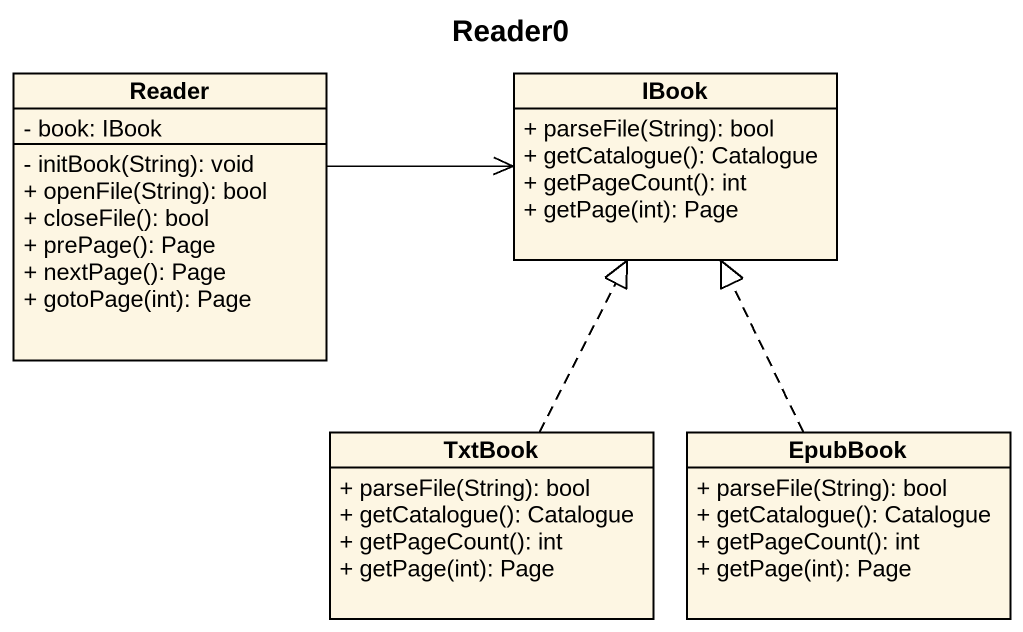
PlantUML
@startuml
title Reader0
hide circle
hide empty members
skinparam classAttributeIconSize 0
class Reader {
  - book: IBook
  - initBook(String): void
  + openFile(String): bool
  + closeFile(): bool
  + prePage(): Page
  + nextPage(): Page
  + gotoPage(int): Page
}
class IBook {
  + parseFile(String): bool
  + getCatalogue(): Catalogue
  + getPageCount(): int
  + getPage(int): Page
}
class TxtBook {
  + parseFile(String): bool
  + getCatalogue(): Catalogue
  + getPageCount(): int
  + getPage(int): Page
}
class EpubBook {
  + parseFile(String): bool
  + getCatalogue(): Catalogue
  + getPageCount(): int
  + getPage(int): Page
}
Reader -right-> IBook
TxtBook .up.|> IBook
EpubBook .up.|> IBook
@enduml
